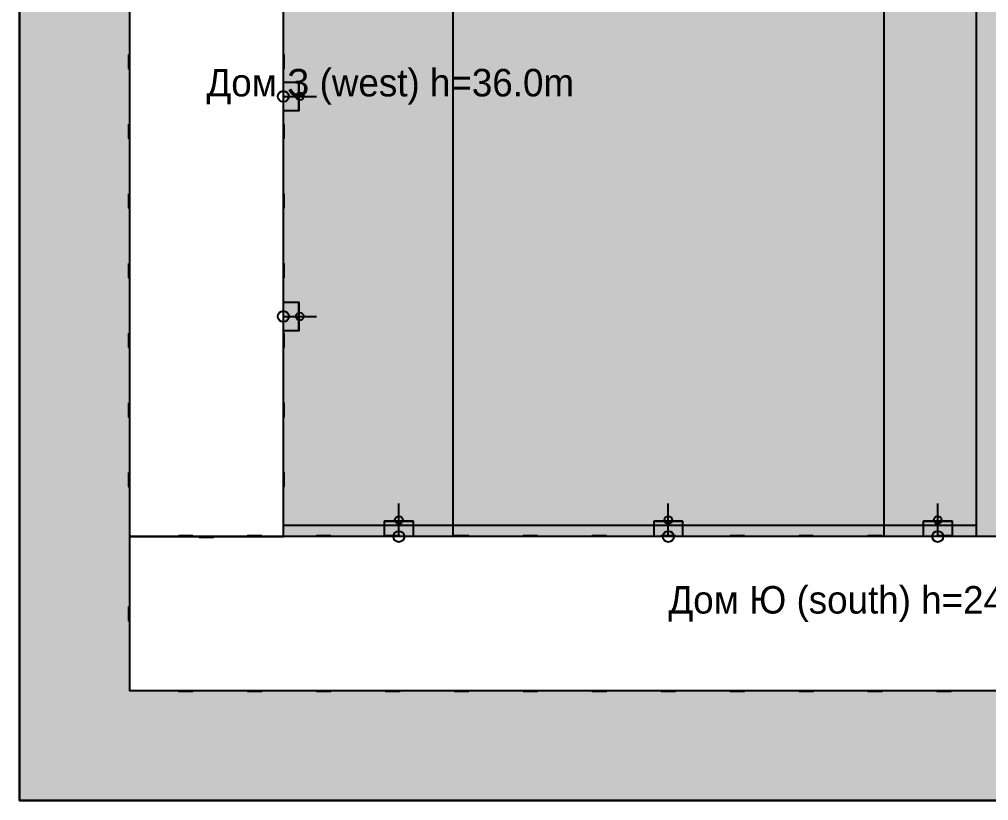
# Model space of a CAD drawing. Header units: metres. Extents: x 10 to 144, y 10 to 152.
# Drawn here: x 10 to 98.1, y 10 to 81 of the extents above; entities that cross this region are included whole.
import ezdxf

# ---------------------------------------------------------------- set-up
doc = ezdxf.new("R2010")
doc.units = ezdxf.units.M
for name, color, linetype in [('BUILDING_FOOTPRINT', 1, 'Continuous'), ('CANOPIES', 132, 'Continuous'), ('ENTRANCES', 132, 'Continuous'), ('GAS_PIPE', 2, 'Continuous'), ('GRASS', 84, 'Continuous'), ('HEATING_T1', 1, 'Continuous'), ('LABELS', 7, 'Continuous'), ('LAMPS', 2, 'Continuous'), ('PATHS', 9, 'Continuous'), ('TERRITORY_BOUNDARY', 8, 'Continuous'), ('WATER_SUPPLY_B1', 5, 'Continuous'), ('WINDOWS', 150, 'Continuous')]:
    doc.layers.add(name, color=color, linetype=linetype)

msp = doc.modelspace()

# ---------------------------------------------------------------- hatches: boundary and pattern name
at = {"layer": 'GRASS'}
h = msp.add_hatch(color=84, dxfattribs=at)
h.paths.add_polyline_path([(10, 10), (10, 152), (128, 152), (128, 10), (10, 10)])
h.paths.add_polyline_path([(118, 20), (118, 34), (118, 114), (104, 114), (104, 34), (34, 34), (34, 114), (20, 114), (20, 34), (20, 20), (118, 20)], flags=16)
h.paths.add_polyline_path([(112, 122), (112, 142), (26, 142), (26, 122), (112, 122)], flags=16)

# ---------------------------------------------------------------- linework, layer by layer
at = {"layer": 'BUILDING_FOOTPRINT'}
for points in [[(34, 34), (34, 114), (20, 114), (20, 34), (34, 34)], [(118, 20), (118, 34), (20, 34), (20, 20), (118, 20)]]:
    msp.add_lwpolyline(points, close=True, dxfattribs=at)
at = {"layer": 'CANOPIES'}
for points in [[(34, 72.7, 2.7), (34, 75.3, 2.7), (35.4, 75.3, 2.7), (35.4, 72.7, 2.7)], [(35.4, 75.3, 2.7), (35.4, 72.7, 2.7), (35.4, 72.7, 2.45), (35.4, 75.3, 2.45)], [(34, 52.7, 2.7), (34, 55.3, 2.7), (35.4, 55.3, 2.7), (35.4, 52.7, 2.7)], [(35.4, 55.3, 2.7), (35.4, 52.7, 2.7), (35.4, 52.7, 2.45), (35.4, 55.3, 2.45)], [(45.8, 34, 2.7), (43.2, 34, 2.7), (43.2, 35.4, 2.7), (45.8, 35.4, 2.7)], [(43.2, 35.4, 2.7), (45.8, 35.4, 2.7), (45.8, 35.4, 2.45), (43.2, 35.4, 2.45)], [(70.3, 34, 2.7), (67.7, 34, 2.7), (67.7, 35.4, 2.7), (70.3, 35.4, 2.7)], [(67.7, 35.4, 2.7), (70.3, 35.4, 2.7), (70.3, 35.4, 2.45), (67.7, 35.4, 2.45)], [(94.8, 34, 2.7), (92.2, 34, 2.7), (92.2, 35.4, 2.7), (94.8, 35.4, 2.7)], [(92.2, 35.4, 2.7), (94.8, 35.4, 2.7), (94.8, 35.4, 2.45), (92.2, 35.4, 2.45)]]:
    msp.add_3dface(points, dxfattribs=at)
at = {"layer": 'ENTRANCES'}
for centre in [(34, 74, 0.05), (34, 54, 0.05), (44.5, 34, 0.05), (69, 34, 0.05), (93.5, 34, 0.05)]:
    msp.add_circle(centre, 0.5, dxfattribs=at)
at = {"layer": 'GAS_PIPE', "color": 2}
msp.add_line((97, 140, 0.6), (97, 35, 0.6), dxfattribs=at)
for points in [[(97, 35, 0.6), (34, 35, 0.6), (34, 35, 35)], [(97, 35, 0.6), (97, 34, 0.6), (97, 34, 23)]]:
    msp.add_polyline3d(points, dxfattribs=at)
at = {"layer": 'GRASS'}
msp.add_lwpolyline([(10, 10), (10, 152), (128, 152), (128, 10), (10, 10)], close=True, dxfattribs=at)
at = {"layer": 'HEATING_T1', "color": 1}
msp.add_line((88.6, 140, -1.3), (88.6, 35, -1.3), dxfattribs=at)
for points in [[(88.6, 35, -1.3), (34, 35, -1.3), (34, 35, -0.3)], [(88.6, 35, -1.3), (88.6, 34, -1.3), (88.6, 34, -0.3)]]:
    msp.add_polyline3d(points, dxfattribs=at)
at = {"layer": 'LAMPS'}
for p, q in [((35.5, 74), (35.5, 74, 4)), ((35.5, 54), (35.5, 54, 4)), ((44.5, 35.5), (44.5, 35.5, 4)), ((69, 35.5), (69, 35.5, 4)), ((93.5, 35.5), (93.5, 35.5, 4))]:
    msp.add_line(p, q, dxfattribs=at)
for centre in [(35.5, 74, 4), (35.5, 54, 4), (44.5, 35.5, 4), (69, 35.5, 4), (93.5, 35.5, 4)]:
    msp.add_circle(centre, 0.35, dxfattribs=at)
at = {"layer": 'PATHS'}
for points in [[(34, 74), (37, 74)], [(34, 54), (37, 54)], [(44.5, 34), (44.5, 37)], [(69, 34), (69, 37)], [(93.5, 34), (93.5, 37)]]:
    msp.add_lwpolyline(points, dxfattribs=at)
at = {"layer": 'TERRITORY_BOUNDARY'}
msp.add_lwpolyline([(128, 10), (128, 152), (10, 152), (10, 10), (128, 10)], close=True, dxfattribs=at)
at = {"layer": 'WATER_SUPPLY_B1', "color": 5}
msp.add_line((49.4, 140, -1.6), (49.4, 35, -1.6), dxfattribs=at)
for points in [[(49.4, 35, -1.6), (34, 35, -1.6), (34, 35, -0.3)], [(49.4, 35, -1.6), (49.4, 34, -1.6), (49.4, 34, -0.3)]]:
    msp.add_polyline3d(points, dxfattribs=at)
at = {"layer": 'WINDOWS'}
for points in [[(19.95, 77.817, 1), (19.95, 76.517, 1), (19.95, 76.517, 2.4), (19.95, 77.817, 2.4)], [(19.95, 77.817, 4), (19.95, 76.517, 4), (19.95, 76.517, 5.4), (19.95, 77.817, 5.4)], [(19.95, 77.817, 7), (19.95, 76.517, 7), (19.95, 76.517, 8.4), (19.95, 77.817, 8.4)], [(19.95, 77.817, 10), (19.95, 76.517, 10), (19.95, 76.517, 11.4), (19.95, 77.817, 11.4)], [(19.95, 77.817, 13), (19.95, 76.517, 13), (19.95, 76.517, 14.4), (19.95, 77.817, 14.4)], [(19.95, 77.817, 16), (19.95, 76.517, 16), (19.95, 76.517, 17.4), (19.95, 77.817, 17.4)], [(19.95, 77.817, 19), (19.95, 76.517, 19), (19.95, 76.517, 20.4), (19.95, 77.817, 20.4)], [(19.95, 77.817, 22), (19.95, 76.517, 22), (19.95, 76.517, 23.4), (19.95, 77.817, 23.4)], [(19.95, 77.817, 25), (19.95, 76.517, 25), (19.95, 76.517, 26.4), (19.95, 77.817, 26.4)], [(19.95, 77.817, 28), (19.95, 76.517, 28), (19.95, 76.517, 29.4), (19.95, 77.817, 29.4)], [(19.95, 77.817, 31), (19.95, 76.517, 31), (19.95, 76.517, 32.4), (19.95, 77.817, 32.4)], [(19.95, 77.817, 34), (19.95, 76.517, 34), (19.95, 76.517, 35.4), (19.95, 77.817, 35.4)], [(34.05, 76.517, 1), (34.05, 77.817, 1), (34.05, 77.817, 2.4), (34.05, 76.517, 2.4)], [(34.05, 76.517, 4), (34.05, 77.817, 4), (34.05, 77.817, 5.4), (34.05, 76.517, 5.4)], [(34.05, 76.517, 7), (34.05, 77.817, 7), (34.05, 77.817, 8.4), (34.05, 76.517, 8.4)], [(34.05, 76.517, 10), (34.05, 77.817, 10), (34.05, 77.817, 11.4), (34.05, 76.517, 11.4)], [(34.05, 76.517, 13), (34.05, 77.817, 13), (34.05, 77.817, 14.4), (34.05, 76.517, 14.4)], [(34.05, 76.517, 16), (34.05, 77.817, 16), (34.05, 77.817, 17.4), (34.05, 76.517, 17.4)], [(34.05, 76.517, 19), (34.05, 77.817, 19), (34.05, 77.817, 20.4), (34.05, 76.517, 20.4)], [(34.05, 76.517, 22), (34.05, 77.817, 22), (34.05, 77.817, 23.4), (34.05, 76.517, 23.4)], [(34.05, 76.517, 25), (34.05, 77.817, 25), (34.05, 77.817, 26.4), (34.05, 76.517, 26.4)], [(34.05, 76.517, 28), (34.05, 77.817, 28), (34.05, 77.817, 29.4), (34.05, 76.517, 29.4)], [(34.05, 76.517, 31), (34.05, 77.817, 31), (34.05, 77.817, 32.4), (34.05, 76.517, 32.4)], [(34.05, 76.517, 34), (34.05, 77.817, 34), (34.05, 77.817, 35.4), (34.05, 76.517, 35.4)], [(19.95, 71.483, 1), (19.95, 70.183, 1), (19.95, 70.183, 2.4), (19.95, 71.483, 2.4)], [(19.95, 71.483, 4), (19.95, 70.183, 4), (19.95, 70.183, 5.4), (19.95, 71.483, 5.4)], [(19.95, 71.483, 7), (19.95, 70.183, 7), (19.95, 70.183, 8.4), (19.95, 71.483, 8.4)], [(19.95, 71.483, 10), (19.95, 70.183, 10), (19.95, 70.183, 11.4), (19.95, 71.483, 11.4)], [(19.95, 71.483, 13), (19.95, 70.183, 13), (19.95, 70.183, 14.4), (19.95, 71.483, 14.4)], [(19.95, 71.483, 16), (19.95, 70.183, 16), (19.95, 70.183, 17.4), (19.95, 71.483, 17.4)], [(19.95, 71.483, 19), (19.95, 70.183, 19), (19.95, 70.183, 20.4), (19.95, 71.483, 20.4)], [(19.95, 71.483, 22), (19.95, 70.183, 22), (19.95, 70.183, 23.4), (19.95, 71.483, 23.4)], [(19.95, 71.483, 25), (19.95, 70.183, 25), (19.95, 70.183, 26.4), (19.95, 71.483, 26.4)], [(19.95, 71.483, 28), (19.95, 70.183, 28), (19.95, 70.183, 29.4), (19.95, 71.483, 29.4)], [(19.95, 71.483, 31), (19.95, 70.183, 31), (19.95, 70.183, 32.4), (19.95, 71.483, 32.4)], [(19.95, 71.483, 34), (19.95, 70.183, 34), (19.95, 70.183, 35.4), (19.95, 71.483, 35.4)], [(34.05, 70.183, 1), (34.05, 71.483, 1), (34.05, 71.483, 2.4), (34.05, 70.183, 2.4)], [(34.05, 70.183, 4), (34.05, 71.483, 4), (34.05, 71.483, 5.4), (34.05, 70.183, 5.4)], [(34.05, 70.183, 7), (34.05, 71.483, 7), (34.05, 71.483, 8.4), (34.05, 70.183, 8.4)], [(34.05, 70.183, 10), (34.05, 71.483, 10), (34.05, 71.483, 11.4), (34.05, 70.183, 11.4)], [(34.05, 70.183, 13), (34.05, 71.483, 13), (34.05, 71.483, 14.4), (34.05, 70.183, 14.4)], [(34.05, 70.183, 16), (34.05, 71.483, 16), (34.05, 71.483, 17.4), (34.05, 70.183, 17.4)], [(34.05, 70.183, 19), (34.05, 71.483, 19), (34.05, 71.483, 20.4), (34.05, 70.183, 20.4)], [(34.05, 70.183, 22), (34.05, 71.483, 22), (34.05, 71.483, 23.4), (34.05, 70.183, 23.4)], [(34.05, 70.183, 25), (34.05, 71.483, 25), (34.05, 71.483, 26.4), (34.05, 70.183, 26.4)], [(34.05, 70.183, 28), (34.05, 71.483, 28), (34.05, 71.483, 29.4), (34.05, 70.183, 29.4)], [(34.05, 70.183, 31), (34.05, 71.483, 31), (34.05, 71.483, 32.4), (34.05, 70.183, 32.4)], [(34.05, 70.183, 34), (34.05, 71.483, 34), (34.05, 71.483, 35.4), (34.05, 70.183, 35.4)], [(19.95, 65.15, 1), (19.95, 63.85, 1), (19.95, 63.85, 2.4), (19.95, 65.15, 2.4)], [(19.95, 65.15, 4), (19.95, 63.85, 4), (19.95, 63.85, 5.4), (19.95, 65.15, 5.4)], [(19.95, 65.15, 7), (19.95, 63.85, 7), (19.95, 63.85, 8.4), (19.95, 65.15, 8.4)], [(19.95, 65.15, 10), (19.95, 63.85, 10), (19.95, 63.85, 11.4), (19.95, 65.15, 11.4)], [(19.95, 65.15, 13), (19.95, 63.85, 13), (19.95, 63.85, 14.4), (19.95, 65.15, 14.4)], [(19.95, 65.15, 16), (19.95, 63.85, 16), (19.95, 63.85, 17.4), (19.95, 65.15, 17.4)], [(19.95, 65.15, 19), (19.95, 63.85, 19), (19.95, 63.85, 20.4), (19.95, 65.15, 20.4)], [(19.95, 65.15, 22), (19.95, 63.85, 22), (19.95, 63.85, 23.4), (19.95, 65.15, 23.4)], [(19.95, 65.15, 25), (19.95, 63.85, 25), (19.95, 63.85, 26.4), (19.95, 65.15, 26.4)], [(19.95, 65.15, 28), (19.95, 63.85, 28), (19.95, 63.85, 29.4), (19.95, 65.15, 29.4)], [(19.95, 65.15, 31), (19.95, 63.85, 31), (19.95, 63.85, 32.4), (19.95, 65.15, 32.4)], [(19.95, 65.15, 34), (19.95, 63.85, 34), (19.95, 63.85, 35.4), (19.95, 65.15, 35.4)], [(34.05, 63.85, 1), (34.05, 65.15, 1), (34.05, 65.15, 2.4), (34.05, 63.85, 2.4)], [(34.05, 63.85, 4), (34.05, 65.15, 4), (34.05, 65.15, 5.4), (34.05, 63.85, 5.4)], [(34.05, 63.85, 7), (34.05, 65.15, 7), (34.05, 65.15, 8.4), (34.05, 63.85, 8.4)], [(34.05, 63.85, 10), (34.05, 65.15, 10), (34.05, 65.15, 11.4), (34.05, 63.85, 11.4)], [(34.05, 63.85, 13), (34.05, 65.15, 13), (34.05, 65.15, 14.4), (34.05, 63.85, 14.4)], [(34.05, 63.85, 16), (34.05, 65.15, 16), (34.05, 65.15, 17.4), (34.05, 63.85, 17.4)], [(34.05, 63.85, 19), (34.05, 65.15, 19), (34.05, 65.15, 20.4), (34.05, 63.85, 20.4)], [(34.05, 63.85, 22), (34.05, 65.15, 22), (34.05, 65.15, 23.4), (34.05, 63.85, 23.4)], [(34.05, 63.85, 25), (34.05, 65.15, 25), (34.05, 65.15, 26.4), (34.05, 63.85, 26.4)], [(34.05, 63.85, 28), (34.05, 65.15, 28), (34.05, 65.15, 29.4), (34.05, 63.85, 29.4)], [(34.05, 63.85, 31), (34.05, 65.15, 31), (34.05, 65.15, 32.4), (34.05, 63.85, 32.4)], [(34.05, 63.85, 34), (34.05, 65.15, 34), (34.05, 65.15, 35.4), (34.05, 63.85, 35.4)], [(19.95, 58.817, 1), (19.95, 57.517, 1), (19.95, 57.517, 2.4), (19.95, 58.817, 2.4)], [(19.95, 58.817, 4), (19.95, 57.517, 4), (19.95, 57.517, 5.4), (19.95, 58.817, 5.4)], [(19.95, 58.817, 7), (19.95, 57.517, 7), (19.95, 57.517, 8.4), (19.95, 58.817, 8.4)], [(19.95, 58.817, 10), (19.95, 57.517, 10), (19.95, 57.517, 11.4), (19.95, 58.817, 11.4)], [(19.95, 58.817, 13), (19.95, 57.517, 13), (19.95, 57.517, 14.4), (19.95, 58.817, 14.4)], [(19.95, 58.817, 16), (19.95, 57.517, 16), (19.95, 57.517, 17.4), (19.95, 58.817, 17.4)], [(19.95, 58.817, 19), (19.95, 57.517, 19), (19.95, 57.517, 20.4), (19.95, 58.817, 20.4)], [(19.95, 58.817, 22), (19.95, 57.517, 22), (19.95, 57.517, 23.4), (19.95, 58.817, 23.4)], [(19.95, 58.817, 25), (19.95, 57.517, 25), (19.95, 57.517, 26.4), (19.95, 58.817, 26.4)], [(19.95, 58.817, 28), (19.95, 57.517, 28), (19.95, 57.517, 29.4), (19.95, 58.817, 29.4)], [(19.95, 58.817, 31), (19.95, 57.517, 31), (19.95, 57.517, 32.4), (19.95, 58.817, 32.4)], [(19.95, 58.817, 34), (19.95, 57.517, 34), (19.95, 57.517, 35.4), (19.95, 58.817, 35.4)], [(34.05, 57.517, 1), (34.05, 58.817, 1), (34.05, 58.817, 2.4), (34.05, 57.517, 2.4)], [(34.05, 57.517, 4), (34.05, 58.817, 4), (34.05, 58.817, 5.4), (34.05, 57.517, 5.4)], [(34.05, 57.517, 7), (34.05, 58.817, 7), (34.05, 58.817, 8.4), (34.05, 57.517, 8.4)], [(34.05, 57.517, 10), (34.05, 58.817, 10), (34.05, 58.817, 11.4), (34.05, 57.517, 11.4)], [(34.05, 57.517, 13), (34.05, 58.817, 13), (34.05, 58.817, 14.4), (34.05, 57.517, 14.4)], [(34.05, 57.517, 16), (34.05, 58.817, 16), (34.05, 58.817, 17.4), (34.05, 57.517, 17.4)], [(34.05, 57.517, 19), (34.05, 58.817, 19), (34.05, 58.817, 20.4), (34.05, 57.517, 20.4)], [(34.05, 57.517, 22), (34.05, 58.817, 22), (34.05, 58.817, 23.4), (34.05, 57.517, 23.4)], [(34.05, 57.517, 25), (34.05, 58.817, 25), (34.05, 58.817, 26.4), (34.05, 57.517, 26.4)], [(34.05, 57.517, 28), (34.05, 58.817, 28), (34.05, 58.817, 29.4), (34.05, 57.517, 29.4)], [(34.05, 57.517, 31), (34.05, 58.817, 31), (34.05, 58.817, 32.4), (34.05, 57.517, 32.4)], [(34.05, 57.517, 34), (34.05, 58.817, 34), (34.05, 58.817, 35.4), (34.05, 57.517, 35.4)], [(19.95, 52.483, 1), (19.95, 51.183, 1), (19.95, 51.183, 2.4), (19.95, 52.483, 2.4)], [(19.95, 52.483, 4), (19.95, 51.183, 4), (19.95, 51.183, 5.4), (19.95, 52.483, 5.4)], [(19.95, 52.483, 7), (19.95, 51.183, 7), (19.95, 51.183, 8.4), (19.95, 52.483, 8.4)], [(19.95, 52.483, 10), (19.95, 51.183, 10), (19.95, 51.183, 11.4), (19.95, 52.483, 11.4)], [(19.95, 52.483, 13), (19.95, 51.183, 13), (19.95, 51.183, 14.4), (19.95, 52.483, 14.4)], [(19.95, 52.483, 16), (19.95, 51.183, 16), (19.95, 51.183, 17.4), (19.95, 52.483, 17.4)], [(19.95, 52.483, 19), (19.95, 51.183, 19), (19.95, 51.183, 20.4), (19.95, 52.483, 20.4)], [(19.95, 52.483, 22), (19.95, 51.183, 22), (19.95, 51.183, 23.4), (19.95, 52.483, 23.4)], [(19.95, 52.483, 25), (19.95, 51.183, 25), (19.95, 51.183, 26.4), (19.95, 52.483, 26.4)], [(19.95, 52.483, 28), (19.95, 51.183, 28), (19.95, 51.183, 29.4), (19.95, 52.483, 29.4)], [(19.95, 52.483, 31), (19.95, 51.183, 31), (19.95, 51.183, 32.4), (19.95, 52.483, 32.4)], [(19.95, 52.483, 34), (19.95, 51.183, 34), (19.95, 51.183, 35.4), (19.95, 52.483, 35.4)], [(34.05, 51.183, 4), (34.05, 52.483, 4), (34.05, 52.483, 5.4), (34.05, 51.183, 5.4)], [(34.05, 51.183, 7), (34.05, 52.483, 7), (34.05, 52.483, 8.4), (34.05, 51.183, 8.4)], [(34.05, 51.183, 10), (34.05, 52.483, 10), (34.05, 52.483, 11.4), (34.05, 51.183, 11.4)], [(34.05, 51.183, 13), (34.05, 52.483, 13), (34.05, 52.483, 14.4), (34.05, 51.183, 14.4)], [(34.05, 51.183, 16), (34.05, 52.483, 16), (34.05, 52.483, 17.4), (34.05, 51.183, 17.4)], [(34.05, 51.183, 19), (34.05, 52.483, 19), (34.05, 52.483, 20.4), (34.05, 51.183, 20.4)], [(34.05, 51.183, 22), (34.05, 52.483, 22), (34.05, 52.483, 23.4), (34.05, 51.183, 23.4)], [(34.05, 51.183, 25), (34.05, 52.483, 25), (34.05, 52.483, 26.4), (34.05, 51.183, 26.4)], [(34.05, 51.183, 28), (34.05, 52.483, 28), (34.05, 52.483, 29.4), (34.05, 51.183, 29.4)], [(34.05, 51.183, 31), (34.05, 52.483, 31), (34.05, 52.483, 32.4), (34.05, 51.183, 32.4)], [(34.05, 51.183, 34), (34.05, 52.483, 34), (34.05, 52.483, 35.4), (34.05, 51.183, 35.4)], [(19.95, 46.15, 1), (19.95, 44.85, 1), (19.95, 44.85, 2.4), (19.95, 46.15, 2.4)], [(19.95, 46.15, 4), (19.95, 44.85, 4), (19.95, 44.85, 5.4), (19.95, 46.15, 5.4)], [(19.95, 46.15, 7), (19.95, 44.85, 7), (19.95, 44.85, 8.4), (19.95, 46.15, 8.4)], [(19.95, 46.15, 10), (19.95, 44.85, 10), (19.95, 44.85, 11.4), (19.95, 46.15, 11.4)], [(19.95, 46.15, 13), (19.95, 44.85, 13), (19.95, 44.85, 14.4), (19.95, 46.15, 14.4)], [(19.95, 46.15, 16), (19.95, 44.85, 16), (19.95, 44.85, 17.4), (19.95, 46.15, 17.4)], [(19.95, 46.15, 19), (19.95, 44.85, 19), (19.95, 44.85, 20.4), (19.95, 46.15, 20.4)], [(19.95, 46.15, 22), (19.95, 44.85, 22), (19.95, 44.85, 23.4), (19.95, 46.15, 23.4)], [(19.95, 46.15, 25), (19.95, 44.85, 25), (19.95, 44.85, 26.4), (19.95, 46.15, 26.4)], [(19.95, 46.15, 28), (19.95, 44.85, 28), (19.95, 44.85, 29.4), (19.95, 46.15, 29.4)], [(19.95, 46.15, 31), (19.95, 44.85, 31), (19.95, 44.85, 32.4), (19.95, 46.15, 32.4)], [(19.95, 46.15, 34), (19.95, 44.85, 34), (19.95, 44.85, 35.4), (19.95, 46.15, 35.4)], [(34.05, 44.85, 1), (34.05, 46.15, 1), (34.05, 46.15, 2.4), (34.05, 44.85, 2.4)], [(34.05, 44.85, 4), (34.05, 46.15, 4), (34.05, 46.15, 5.4), (34.05, 44.85, 5.4)], [(34.05, 44.85, 7), (34.05, 46.15, 7), (34.05, 46.15, 8.4), (34.05, 44.85, 8.4)], [(34.05, 44.85, 10), (34.05, 46.15, 10), (34.05, 46.15, 11.4), (34.05, 44.85, 11.4)], [(34.05, 44.85, 13), (34.05, 46.15, 13), (34.05, 46.15, 14.4), (34.05, 44.85, 14.4)], [(34.05, 44.85, 16), (34.05, 46.15, 16), (34.05, 46.15, 17.4), (34.05, 44.85, 17.4)], [(34.05, 44.85, 19), (34.05, 46.15, 19), (34.05, 46.15, 20.4), (34.05, 44.85, 20.4)], [(34.05, 44.85, 22), (34.05, 46.15, 22), (34.05, 46.15, 23.4), (34.05, 44.85, 23.4)], [(34.05, 44.85, 25), (34.05, 46.15, 25), (34.05, 46.15, 26.4), (34.05, 44.85, 26.4)], [(34.05, 44.85, 28), (34.05, 46.15, 28), (34.05, 46.15, 29.4), (34.05, 44.85, 29.4)], [(34.05, 44.85, 31), (34.05, 46.15, 31), (34.05, 46.15, 32.4), (34.05, 44.85, 32.4)], [(34.05, 44.85, 34), (34.05, 46.15, 34), (34.05, 46.15, 35.4), (34.05, 44.85, 35.4)], [(19.95, 39.817, 1), (19.95, 38.517, 1), (19.95, 38.517, 2.4), (19.95, 39.817, 2.4)], [(19.95, 39.817, 4), (19.95, 38.517, 4), (19.95, 38.517, 5.4), (19.95, 39.817, 5.4)], [(19.95, 39.817, 7), (19.95, 38.517, 7), (19.95, 38.517, 8.4), (19.95, 39.817, 8.4)], [(19.95, 39.817, 10), (19.95, 38.517, 10), (19.95, 38.517, 11.4), (19.95, 39.817, 11.4)], [(19.95, 39.817, 13), (19.95, 38.517, 13), (19.95, 38.517, 14.4), (19.95, 39.817, 14.4)], [(19.95, 39.817, 16), (19.95, 38.517, 16), (19.95, 38.517, 17.4), (19.95, 39.817, 17.4)], [(19.95, 39.817, 19), (19.95, 38.517, 19), (19.95, 38.517, 20.4), (19.95, 39.817, 20.4)], [(19.95, 39.817, 22), (19.95, 38.517, 22), (19.95, 38.517, 23.4), (19.95, 39.817, 23.4)], [(19.95, 39.817, 25), (19.95, 38.517, 25), (19.95, 38.517, 26.4), (19.95, 39.817, 26.4)], [(19.95, 39.817, 28), (19.95, 38.517, 28), (19.95, 38.517, 29.4), (19.95, 39.817, 29.4)], [(19.95, 39.817, 31), (19.95, 38.517, 31), (19.95, 38.517, 32.4), (19.95, 39.817, 32.4)], [(19.95, 39.817, 34), (19.95, 38.517, 34), (19.95, 38.517, 35.4), (19.95, 39.817, 35.4)], [(34.05, 38.517, 1), (34.05, 39.817, 1), (34.05, 39.817, 2.4), (34.05, 38.517, 2.4)], [(34.05, 38.517, 4), (34.05, 39.817, 4), (34.05, 39.817, 5.4), (34.05, 38.517, 5.4)], [(34.05, 38.517, 7), (34.05, 39.817, 7), (34.05, 39.817, 8.4), (34.05, 38.517, 8.4)], [(34.05, 38.517, 10), (34.05, 39.817, 10), (34.05, 39.817, 11.4), (34.05, 38.517, 11.4)], [(34.05, 38.517, 13), (34.05, 39.817, 13), (34.05, 39.817, 14.4), (34.05, 38.517, 14.4)], [(34.05, 38.517, 16), (34.05, 39.817, 16), (34.05, 39.817, 17.4), (34.05, 38.517, 17.4)], [(34.05, 38.517, 19), (34.05, 39.817, 19), (34.05, 39.817, 20.4), (34.05, 38.517, 20.4)], [(34.05, 38.517, 22), (34.05, 39.817, 22), (34.05, 39.817, 23.4), (34.05, 38.517, 23.4)], [(34.05, 38.517, 25), (34.05, 39.817, 25), (34.05, 39.817, 26.4), (34.05, 38.517, 26.4)], [(34.05, 38.517, 28), (34.05, 39.817, 28), (34.05, 39.817, 29.4), (34.05, 38.517, 29.4)], [(34.05, 38.517, 31), (34.05, 39.817, 31), (34.05, 39.817, 32.4), (34.05, 38.517, 32.4)], [(34.05, 38.517, 34), (34.05, 39.817, 34), (34.05, 39.817, 35.4), (34.05, 38.517, 35.4)], [(25.783, 34.05, 1), (24.483, 34.05, 1), (24.483, 34.05, 2.4), (25.783, 34.05, 2.4)], [(25.783, 34.05, 4), (24.483, 34.05, 4), (24.483, 34.05, 5.4), (25.783, 34.05, 5.4)], [(25.783, 34.05, 7), (24.483, 34.05, 7), (24.483, 34.05, 8.4), (25.783, 34.05, 8.4)], [(25.783, 34.05, 10), (24.483, 34.05, 10), (24.483, 34.05, 11.4), (25.783, 34.05, 11.4)], [(25.783, 34.05, 13), (24.483, 34.05, 13), (24.483, 34.05, 14.4), (25.783, 34.05, 14.4)], [(25.783, 34.05, 16), (24.483, 34.05, 16), (24.483, 34.05, 17.4), (25.783, 34.05, 17.4)], [(25.783, 34.05, 19), (24.483, 34.05, 19), (24.483, 34.05, 20.4), (25.783, 34.05, 20.4)], [(25.783, 34.05, 22), (24.483, 34.05, 22), (24.483, 34.05, 23.4), (25.783, 34.05, 23.4)], [(26.35, 33.95, 1), (27.65, 33.95, 1), (27.65, 33.95, 2.4), (26.35, 33.95, 2.4)], [(26.35, 33.95, 4), (27.65, 33.95, 4), (27.65, 33.95, 5.4), (26.35, 33.95, 5.4)], [(26.35, 33.95, 7), (27.65, 33.95, 7), (27.65, 33.95, 8.4), (26.35, 33.95, 8.4)], [(26.35, 33.95, 10), (27.65, 33.95, 10), (27.65, 33.95, 11.4), (26.35, 33.95, 11.4)], [(26.35, 33.95, 13), (27.65, 33.95, 13), (27.65, 33.95, 14.4), (26.35, 33.95, 14.4)], [(26.35, 33.95, 16), (27.65, 33.95, 16), (27.65, 33.95, 17.4), (26.35, 33.95, 17.4)], [(26.35, 33.95, 19), (27.65, 33.95, 19), (27.65, 33.95, 20.4), (26.35, 33.95, 20.4)], [(26.35, 33.95, 22), (27.65, 33.95, 22), (27.65, 33.95, 23.4), (26.35, 33.95, 23.4)], [(26.35, 33.95, 25), (27.65, 33.95, 25), (27.65, 33.95, 26.4), (26.35, 33.95, 26.4)], [(26.35, 33.95, 28), (27.65, 33.95, 28), (27.65, 33.95, 29.4), (26.35, 33.95, 29.4)], [(26.35, 33.95, 31), (27.65, 33.95, 31), (27.65, 33.95, 32.4), (26.35, 33.95, 32.4)], [(26.35, 33.95, 34), (27.65, 33.95, 34), (27.65, 33.95, 35.4), (26.35, 33.95, 35.4)], [(32.05, 34.05, 1), (30.75, 34.05, 1), (30.75, 34.05, 2.4), (32.05, 34.05, 2.4)], [(32.05, 34.05, 4), (30.75, 34.05, 4), (30.75, 34.05, 5.4), (32.05, 34.05, 5.4)], [(32.05, 34.05, 7), (30.75, 34.05, 7), (30.75, 34.05, 8.4), (32.05, 34.05, 8.4)], [(32.05, 34.05, 10), (30.75, 34.05, 10), (30.75, 34.05, 11.4), (32.05, 34.05, 11.4)], [(32.05, 34.05, 13), (30.75, 34.05, 13), (30.75, 34.05, 14.4), (32.05, 34.05, 14.4)], [(32.05, 34.05, 16), (30.75, 34.05, 16), (30.75, 34.05, 17.4), (32.05, 34.05, 17.4)], [(32.05, 34.05, 19), (30.75, 34.05, 19), (30.75, 34.05, 20.4), (32.05, 34.05, 20.4)], [(32.05, 34.05, 22), (30.75, 34.05, 22), (30.75, 34.05, 23.4), (32.05, 34.05, 23.4)], [(38.317, 34.05, 1), (37.017, 34.05, 1), (37.017, 34.05, 2.4), (38.317, 34.05, 2.4)], [(38.317, 34.05, 4), (37.017, 34.05, 4), (37.017, 34.05, 5.4), (38.317, 34.05, 5.4)], [(38.317, 34.05, 7), (37.017, 34.05, 7), (37.017, 34.05, 8.4), (38.317, 34.05, 8.4)], [(38.317, 34.05, 10), (37.017, 34.05, 10), (37.017, 34.05, 11.4), (38.317, 34.05, 11.4)], [(38.317, 34.05, 13), (37.017, 34.05, 13), (37.017, 34.05, 14.4), (38.317, 34.05, 14.4)], [(38.317, 34.05, 16), (37.017, 34.05, 16), (37.017, 34.05, 17.4), (38.317, 34.05, 17.4)], [(38.317, 34.05, 19), (37.017, 34.05, 19), (37.017, 34.05, 20.4), (38.317, 34.05, 20.4)], [(38.317, 34.05, 22), (37.017, 34.05, 22), (37.017, 34.05, 23.4), (38.317, 34.05, 23.4)], [(44.583, 34.05, 4), (43.283, 34.05, 4), (43.283, 34.05, 5.4), (44.583, 34.05, 5.4)], [(44.583, 34.05, 7), (43.283, 34.05, 7), (43.283, 34.05, 8.4), (44.583, 34.05, 8.4)], [(44.583, 34.05, 10), (43.283, 34.05, 10), (43.283, 34.05, 11.4), (44.583, 34.05, 11.4)], [(44.583, 34.05, 13), (43.283, 34.05, 13), (43.283, 34.05, 14.4), (44.583, 34.05, 14.4)], [(44.583, 34.05, 16), (43.283, 34.05, 16), (43.283, 34.05, 17.4), (44.583, 34.05, 17.4)], [(44.583, 34.05, 19), (43.283, 34.05, 19), (43.283, 34.05, 20.4), (44.583, 34.05, 20.4)], [(44.583, 34.05, 22), (43.283, 34.05, 22), (43.283, 34.05, 23.4), (44.583, 34.05, 23.4)], [(50.85, 34.05, 1), (49.55, 34.05, 1), (49.55, 34.05, 2.4), (50.85, 34.05, 2.4)], [(50.85, 34.05, 4), (49.55, 34.05, 4), (49.55, 34.05, 5.4), (50.85, 34.05, 5.4)], [(50.85, 34.05, 7), (49.55, 34.05, 7), (49.55, 34.05, 8.4), (50.85, 34.05, 8.4)], [(50.85, 34.05, 10), (49.55, 34.05, 10), (49.55, 34.05, 11.4), (50.85, 34.05, 11.4)], [(50.85, 34.05, 13), (49.55, 34.05, 13), (49.55, 34.05, 14.4), (50.85, 34.05, 14.4)], [(50.85, 34.05, 16), (49.55, 34.05, 16), (49.55, 34.05, 17.4), (50.85, 34.05, 17.4)], [(50.85, 34.05, 19), (49.55, 34.05, 19), (49.55, 34.05, 20.4), (50.85, 34.05, 20.4)], [(50.85, 34.05, 22), (49.55, 34.05, 22), (49.55, 34.05, 23.4), (50.85, 34.05, 23.4)], [(57.117, 34.05, 1), (55.817, 34.05, 1), (55.817, 34.05, 2.4), (57.117, 34.05, 2.4)], [(57.117, 34.05, 4), (55.817, 34.05, 4), (55.817, 34.05, 5.4), (57.117, 34.05, 5.4)], [(57.117, 34.05, 7), (55.817, 34.05, 7), (55.817, 34.05, 8.4), (57.117, 34.05, 8.4)], [(57.117, 34.05, 10), (55.817, 34.05, 10), (55.817, 34.05, 11.4), (57.117, 34.05, 11.4)], [(57.117, 34.05, 13), (55.817, 34.05, 13), (55.817, 34.05, 14.4), (57.117, 34.05, 14.4)], [(57.117, 34.05, 16), (55.817, 34.05, 16), (55.817, 34.05, 17.4), (57.117, 34.05, 17.4)], [(57.117, 34.05, 19), (55.817, 34.05, 19), (55.817, 34.05, 20.4), (57.117, 34.05, 20.4)], [(57.117, 34.05, 22), (55.817, 34.05, 22), (55.817, 34.05, 23.4), (57.117, 34.05, 23.4)], [(63.383, 34.05, 1), (62.083, 34.05, 1), (62.083, 34.05, 2.4), (63.383, 34.05, 2.4)], [(63.383, 34.05, 4), (62.083, 34.05, 4), (62.083, 34.05, 5.4), (63.383, 34.05, 5.4)], [(63.383, 34.05, 7), (62.083, 34.05, 7), (62.083, 34.05, 8.4), (63.383, 34.05, 8.4)], [(63.383, 34.05, 10), (62.083, 34.05, 10), (62.083, 34.05, 11.4), (63.383, 34.05, 11.4)], [(63.383, 34.05, 13), (62.083, 34.05, 13), (62.083, 34.05, 14.4), (63.383, 34.05, 14.4)], [(63.383, 34.05, 16), (62.083, 34.05, 16), (62.083, 34.05, 17.4), (63.383, 34.05, 17.4)], [(63.383, 34.05, 19), (62.083, 34.05, 19), (62.083, 34.05, 20.4), (63.383, 34.05, 20.4)], [(63.383, 34.05, 22), (62.083, 34.05, 22), (62.083, 34.05, 23.4), (63.383, 34.05, 23.4)], [(69.65, 34.05, 4), (68.35, 34.05, 4), (68.35, 34.05, 5.4), (69.65, 34.05, 5.4)], [(69.65, 34.05, 7), (68.35, 34.05, 7), (68.35, 34.05, 8.4), (69.65, 34.05, 8.4)], [(69.65, 34.05, 10), (68.35, 34.05, 10), (68.35, 34.05, 11.4), (69.65, 34.05, 11.4)], [(69.65, 34.05, 13), (68.35, 34.05, 13), (68.35, 34.05, 14.4), (69.65, 34.05, 14.4)], [(69.65, 34.05, 16), (68.35, 34.05, 16), (68.35, 34.05, 17.4), (69.65, 34.05, 17.4)], [(69.65, 34.05, 19), (68.35, 34.05, 19), (68.35, 34.05, 20.4), (69.65, 34.05, 20.4)], [(69.65, 34.05, 22), (68.35, 34.05, 22), (68.35, 34.05, 23.4), (69.65, 34.05, 23.4)], [(75.917, 34.05, 1), (74.617, 34.05, 1), (74.617, 34.05, 2.4), (75.917, 34.05, 2.4)], [(75.917, 34.05, 4), (74.617, 34.05, 4), (74.617, 34.05, 5.4), (75.917, 34.05, 5.4)], [(75.917, 34.05, 7), (74.617, 34.05, 7), (74.617, 34.05, 8.4), (75.917, 34.05, 8.4)], [(75.917, 34.05, 10), (74.617, 34.05, 10), (74.617, 34.05, 11.4), (75.917, 34.05, 11.4)], [(75.917, 34.05, 13), (74.617, 34.05, 13), (74.617, 34.05, 14.4), (75.917, 34.05, 14.4)], [(75.917, 34.05, 16), (74.617, 34.05, 16), (74.617, 34.05, 17.4), (75.917, 34.05, 17.4)], [(75.917, 34.05, 19), (74.617, 34.05, 19), (74.617, 34.05, 20.4), (75.917, 34.05, 20.4)], [(75.917, 34.05, 22), (74.617, 34.05, 22), (74.617, 34.05, 23.4), (75.917, 34.05, 23.4)], [(82.183, 34.05, 1), (80.883, 34.05, 1), (80.883, 34.05, 2.4), (82.183, 34.05, 2.4)], [(82.183, 34.05, 4), (80.883, 34.05, 4), (80.883, 34.05, 5.4), (82.183, 34.05, 5.4)], [(82.183, 34.05, 7), (80.883, 34.05, 7), (80.883, 34.05, 8.4), (82.183, 34.05, 8.4)], [(82.183, 34.05, 10), (80.883, 34.05, 10), (80.883, 34.05, 11.4), (82.183, 34.05, 11.4)], [(82.183, 34.05, 13), (80.883, 34.05, 13), (80.883, 34.05, 14.4), (82.183, 34.05, 14.4)], [(82.183, 34.05, 16), (80.883, 34.05, 16), (80.883, 34.05, 17.4), (82.183, 34.05, 17.4)], [(82.183, 34.05, 19), (80.883, 34.05, 19), (80.883, 34.05, 20.4), (82.183, 34.05, 20.4)], [(82.183, 34.05, 22), (80.883, 34.05, 22), (80.883, 34.05, 23.4), (82.183, 34.05, 23.4)], [(88.45, 34.05, 1), (87.15, 34.05, 1), (87.15, 34.05, 2.4), (88.45, 34.05, 2.4)], [(88.45, 34.05, 4), (87.15, 34.05, 4), (87.15, 34.05, 5.4), (88.45, 34.05, 5.4)], [(88.45, 34.05, 7), (87.15, 34.05, 7), (87.15, 34.05, 8.4), (88.45, 34.05, 8.4)], [(88.45, 34.05, 10), (87.15, 34.05, 10), (87.15, 34.05, 11.4), (88.45, 34.05, 11.4)], [(88.45, 34.05, 13), (87.15, 34.05, 13), (87.15, 34.05, 14.4), (88.45, 34.05, 14.4)], [(88.45, 34.05, 16), (87.15, 34.05, 16), (87.15, 34.05, 17.4), (88.45, 34.05, 17.4)], [(88.45, 34.05, 19), (87.15, 34.05, 19), (87.15, 34.05, 20.4), (88.45, 34.05, 20.4)], [(88.45, 34.05, 22), (87.15, 34.05, 22), (87.15, 34.05, 23.4), (88.45, 34.05, 23.4)], [(94.717, 34.05, 4), (93.417, 34.05, 4), (93.417, 34.05, 5.4), (94.717, 34.05, 5.4)], [(94.717, 34.05, 7), (93.417, 34.05, 7), (93.417, 34.05, 8.4), (94.717, 34.05, 8.4)], [(94.717, 34.05, 10), (93.417, 34.05, 10), (93.417, 34.05, 11.4), (94.717, 34.05, 11.4)], [(94.717, 34.05, 13), (93.417, 34.05, 13), (93.417, 34.05, 14.4), (94.717, 34.05, 14.4)], [(94.717, 34.05, 16), (93.417, 34.05, 16), (93.417, 34.05, 17.4), (94.717, 34.05, 17.4)], [(94.717, 34.05, 19), (93.417, 34.05, 19), (93.417, 34.05, 20.4), (94.717, 34.05, 20.4)], [(94.717, 34.05, 22), (93.417, 34.05, 22), (93.417, 34.05, 23.4), (94.717, 34.05, 23.4)], [(19.95, 27.65, 1), (19.95, 26.35, 1), (19.95, 26.35, 2.4), (19.95, 27.65, 2.4)], [(19.95, 27.65, 4), (19.95, 26.35, 4), (19.95, 26.35, 5.4), (19.95, 27.65, 5.4)], [(19.95, 27.65, 7), (19.95, 26.35, 7), (19.95, 26.35, 8.4), (19.95, 27.65, 8.4)], [(19.95, 27.65, 10), (19.95, 26.35, 10), (19.95, 26.35, 11.4), (19.95, 27.65, 11.4)], [(19.95, 27.65, 13), (19.95, 26.35, 13), (19.95, 26.35, 14.4), (19.95, 27.65, 14.4)], [(19.95, 27.65, 16), (19.95, 26.35, 16), (19.95, 26.35, 17.4), (19.95, 27.65, 17.4)], [(19.95, 27.65, 19), (19.95, 26.35, 19), (19.95, 26.35, 20.4), (19.95, 27.65, 20.4)], [(19.95, 27.65, 22), (19.95, 26.35, 22), (19.95, 26.35, 23.4), (19.95, 27.65, 23.4)], [(24.483, 19.95, 1), (25.783, 19.95, 1), (25.783, 19.95, 2.4), (24.483, 19.95, 2.4)], [(24.483, 19.95, 4), (25.783, 19.95, 4), (25.783, 19.95, 5.4), (24.483, 19.95, 5.4)], [(24.483, 19.95, 7), (25.783, 19.95, 7), (25.783, 19.95, 8.4), (24.483, 19.95, 8.4)], [(24.483, 19.95, 10), (25.783, 19.95, 10), (25.783, 19.95, 11.4), (24.483, 19.95, 11.4)], [(24.483, 19.95, 13), (25.783, 19.95, 13), (25.783, 19.95, 14.4), (24.483, 19.95, 14.4)], [(24.483, 19.95, 16), (25.783, 19.95, 16), (25.783, 19.95, 17.4), (24.483, 19.95, 17.4)], [(24.483, 19.95, 19), (25.783, 19.95, 19), (25.783, 19.95, 20.4), (24.483, 19.95, 20.4)], [(24.483, 19.95, 22), (25.783, 19.95, 22), (25.783, 19.95, 23.4), (24.483, 19.95, 23.4)], [(30.75, 19.95, 1), (32.05, 19.95, 1), (32.05, 19.95, 2.4), (30.75, 19.95, 2.4)], [(30.75, 19.95, 4), (32.05, 19.95, 4), (32.05, 19.95, 5.4), (30.75, 19.95, 5.4)], [(30.75, 19.95, 7), (32.05, 19.95, 7), (32.05, 19.95, 8.4), (30.75, 19.95, 8.4)], [(30.75, 19.95, 10), (32.05, 19.95, 10), (32.05, 19.95, 11.4), (30.75, 19.95, 11.4)], [(30.75, 19.95, 13), (32.05, 19.95, 13), (32.05, 19.95, 14.4), (30.75, 19.95, 14.4)], [(30.75, 19.95, 16), (32.05, 19.95, 16), (32.05, 19.95, 17.4), (30.75, 19.95, 17.4)], [(30.75, 19.95, 19), (32.05, 19.95, 19), (32.05, 19.95, 20.4), (30.75, 19.95, 20.4)], [(30.75, 19.95, 22), (32.05, 19.95, 22), (32.05, 19.95, 23.4), (30.75, 19.95, 23.4)], [(37.017, 19.95, 1), (38.317, 19.95, 1), (38.317, 19.95, 2.4), (37.017, 19.95, 2.4)], [(37.017, 19.95, 4), (38.317, 19.95, 4), (38.317, 19.95, 5.4), (37.017, 19.95, 5.4)], [(37.017, 19.95, 7), (38.317, 19.95, 7), (38.317, 19.95, 8.4), (37.017, 19.95, 8.4)], [(37.017, 19.95, 10), (38.317, 19.95, 10), (38.317, 19.95, 11.4), (37.017, 19.95, 11.4)], [(37.017, 19.95, 13), (38.317, 19.95, 13), (38.317, 19.95, 14.4), (37.017, 19.95, 14.4)], [(37.017, 19.95, 16), (38.317, 19.95, 16), (38.317, 19.95, 17.4), (37.017, 19.95, 17.4)], [(37.017, 19.95, 19), (38.317, 19.95, 19), (38.317, 19.95, 20.4), (37.017, 19.95, 20.4)], [(37.017, 19.95, 22), (38.317, 19.95, 22), (38.317, 19.95, 23.4), (37.017, 19.95, 23.4)], [(43.283, 19.95, 1), (44.583, 19.95, 1), (44.583, 19.95, 2.4), (43.283, 19.95, 2.4)], [(43.283, 19.95, 4), (44.583, 19.95, 4), (44.583, 19.95, 5.4), (43.283, 19.95, 5.4)], [(43.283, 19.95, 7), (44.583, 19.95, 7), (44.583, 19.95, 8.4), (43.283, 19.95, 8.4)], [(43.283, 19.95, 10), (44.583, 19.95, 10), (44.583, 19.95, 11.4), (43.283, 19.95, 11.4)], [(43.283, 19.95, 13), (44.583, 19.95, 13), (44.583, 19.95, 14.4), (43.283, 19.95, 14.4)], [(43.283, 19.95, 16), (44.583, 19.95, 16), (44.583, 19.95, 17.4), (43.283, 19.95, 17.4)], [(43.283, 19.95, 19), (44.583, 19.95, 19), (44.583, 19.95, 20.4), (43.283, 19.95, 20.4)], [(43.283, 19.95, 22), (44.583, 19.95, 22), (44.583, 19.95, 23.4), (43.283, 19.95, 23.4)], [(49.55, 19.95, 1), (50.85, 19.95, 1), (50.85, 19.95, 2.4), (49.55, 19.95, 2.4)], [(49.55, 19.95, 4), (50.85, 19.95, 4), (50.85, 19.95, 5.4), (49.55, 19.95, 5.4)], [(49.55, 19.95, 7), (50.85, 19.95, 7), (50.85, 19.95, 8.4), (49.55, 19.95, 8.4)], [(49.55, 19.95, 10), (50.85, 19.95, 10), (50.85, 19.95, 11.4), (49.55, 19.95, 11.4)], [(49.55, 19.95, 13), (50.85, 19.95, 13), (50.85, 19.95, 14.4), (49.55, 19.95, 14.4)], [(49.55, 19.95, 16), (50.85, 19.95, 16), (50.85, 19.95, 17.4), (49.55, 19.95, 17.4)], [(49.55, 19.95, 19), (50.85, 19.95, 19), (50.85, 19.95, 20.4), (49.55, 19.95, 20.4)], [(49.55, 19.95, 22), (50.85, 19.95, 22), (50.85, 19.95, 23.4), (49.55, 19.95, 23.4)], [(55.817, 19.95, 1), (57.117, 19.95, 1), (57.117, 19.95, 2.4), (55.817, 19.95, 2.4)], [(55.817, 19.95, 4), (57.117, 19.95, 4), (57.117, 19.95, 5.4), (55.817, 19.95, 5.4)], [(55.817, 19.95, 7), (57.117, 19.95, 7), (57.117, 19.95, 8.4), (55.817, 19.95, 8.4)], [(55.817, 19.95, 10), (57.117, 19.95, 10), (57.117, 19.95, 11.4), (55.817, 19.95, 11.4)], [(55.817, 19.95, 13), (57.117, 19.95, 13), (57.117, 19.95, 14.4), (55.817, 19.95, 14.4)], [(55.817, 19.95, 16), (57.117, 19.95, 16), (57.117, 19.95, 17.4), (55.817, 19.95, 17.4)], [(55.817, 19.95, 19), (57.117, 19.95, 19), (57.117, 19.95, 20.4), (55.817, 19.95, 20.4)], [(55.817, 19.95, 22), (57.117, 19.95, 22), (57.117, 19.95, 23.4), (55.817, 19.95, 23.4)], [(62.083, 19.95, 1), (63.383, 19.95, 1), (63.383, 19.95, 2.4), (62.083, 19.95, 2.4)], [(62.083, 19.95, 4), (63.383, 19.95, 4), (63.383, 19.95, 5.4), (62.083, 19.95, 5.4)], [(62.083, 19.95, 7), (63.383, 19.95, 7), (63.383, 19.95, 8.4), (62.083, 19.95, 8.4)], [(62.083, 19.95, 10), (63.383, 19.95, 10), (63.383, 19.95, 11.4), (62.083, 19.95, 11.4)], [(62.083, 19.95, 13), (63.383, 19.95, 13), (63.383, 19.95, 14.4), (62.083, 19.95, 14.4)], [(62.083, 19.95, 16), (63.383, 19.95, 16), (63.383, 19.95, 17.4), (62.083, 19.95, 17.4)], [(62.083, 19.95, 19), (63.383, 19.95, 19), (63.383, 19.95, 20.4), (62.083, 19.95, 20.4)], [(62.083, 19.95, 22), (63.383, 19.95, 22), (63.383, 19.95, 23.4), (62.083, 19.95, 23.4)], [(68.35, 19.95, 1), (69.65, 19.95, 1), (69.65, 19.95, 2.4), (68.35, 19.95, 2.4)], [(68.35, 19.95, 4), (69.65, 19.95, 4), (69.65, 19.95, 5.4), (68.35, 19.95, 5.4)], [(68.35, 19.95, 7), (69.65, 19.95, 7), (69.65, 19.95, 8.4), (68.35, 19.95, 8.4)], [(68.35, 19.95, 10), (69.65, 19.95, 10), (69.65, 19.95, 11.4), (68.35, 19.95, 11.4)], [(68.35, 19.95, 13), (69.65, 19.95, 13), (69.65, 19.95, 14.4), (68.35, 19.95, 14.4)], [(68.35, 19.95, 16), (69.65, 19.95, 16), (69.65, 19.95, 17.4), (68.35, 19.95, 17.4)], [(68.35, 19.95, 19), (69.65, 19.95, 19), (69.65, 19.95, 20.4), (68.35, 19.95, 20.4)], [(68.35, 19.95, 22), (69.65, 19.95, 22), (69.65, 19.95, 23.4), (68.35, 19.95, 23.4)], [(74.617, 19.95, 1), (75.917, 19.95, 1), (75.917, 19.95, 2.4), (74.617, 19.95, 2.4)], [(74.617, 19.95, 4), (75.917, 19.95, 4), (75.917, 19.95, 5.4), (74.617, 19.95, 5.4)], [(74.617, 19.95, 7), (75.917, 19.95, 7), (75.917, 19.95, 8.4), (74.617, 19.95, 8.4)], [(74.617, 19.95, 10), (75.917, 19.95, 10), (75.917, 19.95, 11.4), (74.617, 19.95, 11.4)], [(74.617, 19.95, 13), (75.917, 19.95, 13), (75.917, 19.95, 14.4), (74.617, 19.95, 14.4)], [(74.617, 19.95, 16), (75.917, 19.95, 16), (75.917, 19.95, 17.4), (74.617, 19.95, 17.4)], [(74.617, 19.95, 19), (75.917, 19.95, 19), (75.917, 19.95, 20.4), (74.617, 19.95, 20.4)], [(74.617, 19.95, 22), (75.917, 19.95, 22), (75.917, 19.95, 23.4), (74.617, 19.95, 23.4)], [(80.883, 19.95, 1), (82.183, 19.95, 1), (82.183, 19.95, 2.4), (80.883, 19.95, 2.4)], [(80.883, 19.95, 4), (82.183, 19.95, 4), (82.183, 19.95, 5.4), (80.883, 19.95, 5.4)], [(80.883, 19.95, 7), (82.183, 19.95, 7), (82.183, 19.95, 8.4), (80.883, 19.95, 8.4)], [(80.883, 19.95, 10), (82.183, 19.95, 10), (82.183, 19.95, 11.4), (80.883, 19.95, 11.4)], [(80.883, 19.95, 13), (82.183, 19.95, 13), (82.183, 19.95, 14.4), (80.883, 19.95, 14.4)], [(80.883, 19.95, 16), (82.183, 19.95, 16), (82.183, 19.95, 17.4), (80.883, 19.95, 17.4)], [(80.883, 19.95, 19), (82.183, 19.95, 19), (82.183, 19.95, 20.4), (80.883, 19.95, 20.4)], [(80.883, 19.95, 22), (82.183, 19.95, 22), (82.183, 19.95, 23.4), (80.883, 19.95, 23.4)], [(87.15, 19.95, 1), (88.45, 19.95, 1), (88.45, 19.95, 2.4), (87.15, 19.95, 2.4)], [(87.15, 19.95, 4), (88.45, 19.95, 4), (88.45, 19.95, 5.4), (87.15, 19.95, 5.4)], [(87.15, 19.95, 7), (88.45, 19.95, 7), (88.45, 19.95, 8.4), (87.15, 19.95, 8.4)], [(87.15, 19.95, 10), (88.45, 19.95, 10), (88.45, 19.95, 11.4), (87.15, 19.95, 11.4)], [(87.15, 19.95, 13), (88.45, 19.95, 13), (88.45, 19.95, 14.4), (87.15, 19.95, 14.4)], [(87.15, 19.95, 16), (88.45, 19.95, 16), (88.45, 19.95, 17.4), (87.15, 19.95, 17.4)], [(87.15, 19.95, 19), (88.45, 19.95, 19), (88.45, 19.95, 20.4), (87.15, 19.95, 20.4)], [(87.15, 19.95, 22), (88.45, 19.95, 22), (88.45, 19.95, 23.4), (87.15, 19.95, 23.4)], [(93.417, 19.95, 1), (94.717, 19.95, 1), (94.717, 19.95, 2.4), (93.417, 19.95, 2.4)], [(93.417, 19.95, 4), (94.717, 19.95, 4), (94.717, 19.95, 5.4), (93.417, 19.95, 5.4)], [(93.417, 19.95, 7), (94.717, 19.95, 7), (94.717, 19.95, 8.4), (93.417, 19.95, 8.4)], [(93.417, 19.95, 10), (94.717, 19.95, 10), (94.717, 19.95, 11.4), (93.417, 19.95, 11.4)], [(93.417, 19.95, 13), (94.717, 19.95, 13), (94.717, 19.95, 14.4), (93.417, 19.95, 14.4)], [(93.417, 19.95, 16), (94.717, 19.95, 16), (94.717, 19.95, 17.4), (93.417, 19.95, 17.4)], [(93.417, 19.95, 19), (94.717, 19.95, 19), (94.717, 19.95, 20.4), (93.417, 19.95, 20.4)], [(93.417, 19.95, 22), (94.717, 19.95, 22), (94.717, 19.95, 23.4), (93.417, 19.95, 23.4)]]:
    msp.add_3dface(points, dxfattribs=at)

# ---------------------------------------------------------------- texts
at = {"layer": 'LABELS'}
for s, p in [('Дом З (west) h=36.0m', (27, 74)), ('Дом Ю (south) h=24.0m', (69, 27))]:
    msp.add_text(s, height=2.5, dxfattribs=at).set_placement(p)

doc.saveas('drawing.dxf')
